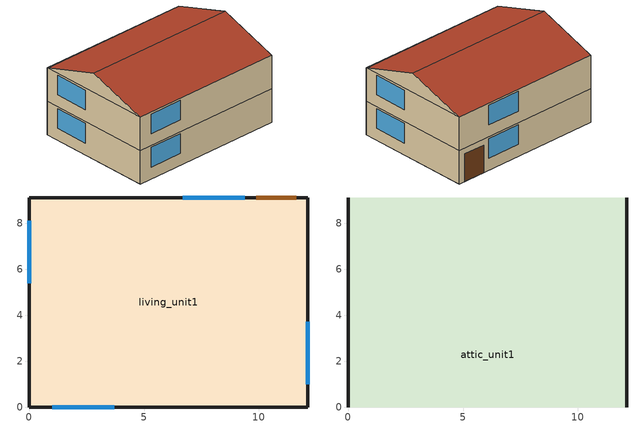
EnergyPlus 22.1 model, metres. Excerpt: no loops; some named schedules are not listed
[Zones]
living_unit1
 floor adiabatic (Interior Floor): 0,0 0,9.1 12.13,9.1 12.13,0 z2.6
 floor ground (Interior Floor): 0,0 0,9.1 12.13,9.1 12.13,0 z0.01
 wall outside (Exterior Wall): 0,0 12.13,0 12.13,9.1 0,9.1 0,0 z0.01:2.6; 0,0 12.13,0 12.13,9.1 0,9.1 0,0 z2.6:5.19
 window (Exterior Window): 1,0 3.71,0 / 9.39,9.1 6.68,9.1 / 12.13,1 12.13,3.71 / 0,8.1 0,5.39 z0.92:2.45; 1,0 3.71,0 / 9.39,9.1 6.68,9.1 / 12.13,1 12.13,3.71 / 0,8.1 0,5.39 z3.52:5.04
 door (Exterior Door): 11.63,9.1 9.89,9.1 z0.01:2.14
 ceiling to attic_unit1 (Interior Ceiling): 0,0 12.13,0 12.13,9.1 0,9.1 z5.19
attic_unit1
 wall outside (Gable_end): 12.13,0,5.19 12.13,9.1,5.19 12.13,4.55,6.7; 0,9.1,5.19 0,0,5.19 0,4.55,6.7
 roof outside (Exterior Roof): 0,0,5.19 12.13,0,5.19 12.13,4.55,6.7 0,4.55,6.7; 12.13,9.1,5.19 0,9.1,5.19 0,4.55,6.7 12.13,4.55,6.7
[Building]
US+SF+CZ1AWHT+hp+slab+IECC_2021: North Axis=0; Terrain=Suburbs; Loads Convergence Tolerance Value=0.04; Temperature Convergence Tolerance Value=0.4; Solar Distribution=FullExterior; Maximum Number of Warmup Days=25; Minimum Number of Warmup Days=6
[Site:Location]
Honolulu Intl Arpt_HI_USA Design_Conditions: Latitude=21.32; Longitude=-157.93; Time Zone=-10; Elevation=2
[SizingPeriod:DesignDay] Day of Month=21; DryBulb Temperature Range Modifier Type=DefaultMultipliers; Humidity Condition Type=Wetbulb; Barometric Pressure=101301; Rain Indicator=No; Snow Indicator=No; Daylight Saving Time Indicator=No
Name | Month | Day Type | Maximum DryBulb Temperature | Daily DryBulb Temperature Range | Wetbulb or DewPoint at Maximum DryBulb | Wind Speed | Wind Direction | Solar Model Indicator | Sky Clearness | ASHRAE Clear Sky Optical Depth for Beam Irradiance taub | ASHRAE Clear Sky Optical Depth for Diffuse Irradiance taud
Honolulu Intl Arpt Ann Htg 99.6% Condns DB | 2 | WinterDesignDay | 16.2 | 0 | 16.2 | 1.9 | 320 | ASHRAEClearSky | 0
Honolulu Intl Arpt Ann Clg .4% Condns DB=>MWB | 8 | SummerDesignDay | 32.2 | 7.1 | 23.3 | 6.7 | 60 | ASHRAETau |  | 0.382 | 2.521
[Site:WaterMainsTemperature]
Calculation Method=Correlation; Annual Average Outdoor Air Temperature=24.9167; Maximum Difference In Monthly Average Outdoor Air Temperatures=4.6
[Material]
Name | Roughness | Thickness | Conductivity | Density | Specific Heat | Solar Absorptance | Thermal Absorptance | Visible Absorptance
sheathing_consol_layer | Rough | 0.0127 | 0.0940184 | 685.008 | 1172.332
ceil_consol_layer | Rough | 0.284817 | 0.0617176 | 41.9286 | 776.251
wall_consol_layer | Rough | 0.0889 | 0.0579573 | 120.801 | 1036.26
Asphalt_shingle | MediumRough | 0.00633985 | 0.08186 | 1121.29 | 1255.2 | 0.75
cement_stucco | MediumSmooth | 0.01905 | 0.721 | 1865.58 | 878.64
syn_stucco | MediumSmooth | 0.003048 | 0.0865 | 400 | 878.64
Drywall_1/2in | MediumSmooth | 0.0127 | 0.16009 | 800.923 | 1087.84
OSB_5/8in | MediumSmooth | 0.015875 | 0.1163 | 544.627 | 1213.36
OSB_7/16in | MediumSmooth | 0.0111125 | 0.1163 | 544.627 | 1213.36
Plywood_3/4in | Rough | 0.01905 | 0.115458 | 544.68 | 674.54 | 0.7 | 0.9 | 0.7
Carpet_n_pad | MediumSmooth | 0.0254001 | 0.0601314 | 32.0369 | 836.8 | 0.7 | 0.9 | 0.7
OSB_1/2in | MediumSmooth | 0.0127 | 0.1163 | 544.627 | 1213.36 | 0.7 | 0.9 | 0.7
door_const | Smooth | 0.0253617 | 0.0720096 | 512.64 | 767.58
Std Wood 6inch | MediumSmooth | 0.15 | 0.12 | 540 | 1210 | 0.7 | 0.9 | 0.7
[Material:NoMass]
Bldg_paper_felt: Roughness=Smooth; Thermal Resistance=0.0105666
[Material:AirGap]
Air_4_in_vert: Thermal Resistance=0.158499
[WindowMaterial:SimpleGlazingSystem]
Glass: UFactor=2.8393; Solar Heat Gain Coefficient=0.216875; Visible Transmittance=0.88
[WindowMaterial:Blind]
int_blind: Slat Orientation=Horizontal; Slat Width=0.025; Slat Separation=0.01875; Slat Thickness=0.001; Slat Angle=45; Slat Conductivity=221; Slat Beam Solar Transmittance=0; Front Side Slat Beam Solar Reflectance=0.5; Back Side Slat Beam Solar Reflectance=0.5; Slat Diffuse Solar Transmittance=0; Front Side Slat Diffuse Solar Reflectance=0.5; Back Side Slat Diffuse Solar Reflectance=0.5; Slat Beam Visible Transmittance=0; Front Side Slat Beam Visible Reflectance=0.5; Back Side Slat Beam Visible Reflectance=0.5; Slat Diffuse Visible Transmittance=0; Front Side Slat Diffuse Visible Reflectance=0.5; Back Side Slat Diffuse Visible Reflectance=0.5; Slat Infrared Hemispherical Transmittance=0; Front Side Slat Infrared Hemispherical Emissivity=0.9; Back Side Slat Infrared Hemispherical Emissivity=0.9; Blind to Glass Distance=0.05; Blind Top Opening Multiplier=0.5; Blind Bottom Opening Multiplier=0.5; Blind Left Side Opening Multiplier=0.5; Blind Right Side Opening Multiplier=0.5
[Construction]
Exterior Wall: syn_stucco, sheathing_consol_layer, OSB_7/16in, wall_consol_layer, Drywall_1/2in
InteriorFurnishings: Std Wood 6inch
Interior Floor: Plywood_3/4in, Carpet_n_pad
Interior Ceiling: ceil_consol_layer, Drywall_1/2in
Exterior Roof: Asphalt_shingle, OSB_1/2in
Exterior Window: Glass
Exterior Door: door_const
Gable_end: cement_stucco, Bldg_paper_felt, OSB_5/8in, Air_4_in_vert, Drywall_1/2in
window_w_blinds: Glass, int_blind
[Zone] Multiplier=1
living_unit1; attic_unit1
[WindowShadingControl]
Shades-living_unit1: Zone=living_unit1; Shading Type=InteriorBlind; Construction with Shading=window_w_blinds; Shading Control Type=OnIfScheduleAllows; Schedule=shading_2012iecc; Shading Control Is Scheduled=Yes; Glare Control Is Active=No; Multiple Surface Control Type=Sequential; Fenestration Surface 1=Window_ldf_1.unit1; Fenestration Surface 2=Window_ldb_1.unit1; Fenestration Surface 3=Window_sdr_1.unit1; Fenestration Surface 4=Window_sdl_1.unit1; Fenestration Surface 5=Window_ldf_2.unit1; Fenestration Surface 6=Window_ldb_2.unit1; Fenestration Surface 7=Window_sdr_2.unit1; Fenestration Surface 8=Window_sdl_2.unit1
[InternalMass]
Internalmass_unit1: Construction=InteriorFurnishings; Zone or ZoneList=living_unit1; Surface Area=9.89591
[Shading:Overhang] Height above Window or Door=0; Tilt Angle from WindowDoor=90; Left extension from WindowDoor Width=0; Right extension from WindowDoor Width=0; Depth=0.0152439
Name | Window or Door
Overhang_sdr_1.unit1 | Window_sdr_1.unit1
Overhang_sdr_2.unit1 | Window_sdr_2.unit1
[GroundHeatTransfer:Control]
gtp_control: Run Basement Preprocessor=no; Run Slab Preprocessor=yes
[GroundHeatTransfer:Slab:Materials]
NMAT Number of materials=2; ALBEDO Surface Albedo No Snow=0.16; ALBEDO Surface Albedo Snow=0.4; EPSLW Surface Emissivity No Snow=0.9; EPSLW Surface Emissivity Snow=0.9; Z0 Surface Roughness No Snow=0.75; Z0 Surface Roughness Snow=0.05; HIN Indoor HConv Downward Flow=6; HIN Indoor HConv Upward=9
[GroundHeatTransfer:Slab:MatlProps]
RHO Slab Material density=2300; RHO Soil Density=1200; CP Slab CP=650; CP Soil CP=1200; TCON Slab k=0.9; TCON Soil k=1
[GroundHeatTransfer:Slab:BoundConds]
EVTR Is surface evapotranspiration modeled=FALSE; FIXBC is the lower boundary at a fixed temperature=TRUE; TDEEPin=10; USRHflag Is the ground surface h specified by the user=FALSE
[GroundHeatTransfer:Slab:BldgProps]
IYRS Number of years to iterate=10; Shape Slab shape=0; HBLDG Building height=4; TIN1 January Indoor Average Temperature Setpoint=22.22; TIN2 February Indoor Average Temperature Setpoint=22.22; TIN3 March Indoor Average Temperature Setpoint=22.22; TIN4 April Indoor Average Temperature Setpoint=22.22; TIN5 May Indoor Average Temperature Setpoint=22.22; TIN6 June Indoor Average Temperature Setpoint=23.88; TIN7 July Indoor Average Temperature Setpoint=23.88; TIN8 August Indoor Average Temperature Setpoint=23.88; TIN9 September Indoor Average Temperature Setpoint=23.88; TIN10 October Indoor Average Temperature Setpoint=22.22; TIN11 November Indoor Average Temperature Setpoint=22.22; TIN12 December Indoor Average Temperature Setpoint=22.22; TINAmp Daily Indoor sine wave variation amplitude=0; ConvTol Convergence Tolerance=0.1
[GroundHeatTransfer:Slab:Insulation]
RINS R value of under slab insulation=0; DINS Width of strip of under slab insulation=0; RVINS R value of vertical insulation=0; ZVINS Depth of vertical insulation=0.6; IVINS Flag Is there vertical insulation=0
[GroundHeatTransfer:Slab:EquivalentSlab]
APRatio The area to perimeter ratio for this slab=2.59995; SLABDEPTH Thickness of slab on grade=0.1; CLEARANCE Distance from edge of slab to domain edge=15; ZCLEARANCE Distance from bottom of slab to domain bottom=15
[GroundHeatTransfer:Basement:SimParameters]
F Multiplier for the ADI solution=0.1; IYRS Maximum number of yearly iterations=15
[GroundHeatTransfer:Basement:MatlProps]
NMAT Number of materials in this domain=6; Density for Foundation Wall=2243; density for Floor Slab=2243; density for Ceiling=311; density for Soil=1500; density for Gravel=2000; density for Wood=449; Specific heat for foundation wall=880; Specific heat for floor slab=880; Specific heat for ceiling=1530; Specific heat for soil=840; Specific heat for gravel=720; Specific heat for wood=1530; Thermal conductivity for foundation wall=1.4; Thermal conductivity for floor slab=1.4; Thermal conductivity for ceiling=0.09; thermal conductivity for soil=1.1; thermal conductivity for gravel=1.9; thermal conductivity for wood=0.12
[GroundHeatTransfer:Basement:Insulation]
REXT R Value of any exterior insulation=1.761e-05; INSFULL Flag Is the wall fully insulated=True
[GroundHeatTransfer:Basement:SurfaceProps]
ALBEDO Surface albedo for No snow conditions=0.16; ALBEDO Surface albedo for snow conditions=0.4; EPSLN Surface emissivity No Snow=0.94; EPSLN Surface emissivity with Snow=0.86; VEGHT Surface roughness No snow conditions=6; VEGHT Surface roughness Snow conditions=0.25; PET Flag Potential evapotranspiration on=False
[GroundHeatTransfer:Basement:BldgData]
DWALL Wall thickness=0.2; DSLAB Floor slab thickness=0.243828; DGRAVXY Width of gravel pit beside basement wall=0.3; DGRAVZN Gravel depth extending above the floor slab=0.2; DGRAVZP Gravel depth below the floor slab=0.1
[GroundHeatTransfer:Basement:Interior]
COND Flag Is the basement conditioned=True; HIN Downward convection only heat transfer coefficient=0.92; HIN Upward convection only heat transfer coefficient=4.04; HIN Horizontal convection only heat transfer coefficient=3.08; HIN Downward combined convection and radiation heat transfer coefficient=6.13; HIN Upward combined convection and radiation heat transfer coefficient=9.26; HIN Horizontal combined convection and radiation heat transfer coefficient=8.29
[GroundHeatTransfer:Basement:ComBldg]
January average temperature=21; February average temperature=21; March average temperature=21; April average temperature=21; May average temperature=24; June average temperature=24; July average temperature=24; August average temperature=24; September average temperature=24; October average temperature=24; November average temperature=21; December average temperature=21; Daily variation sine wave amplitude=21
[GroundHeatTransfer:Basement:EquivSlab]
APRatio The area to perimeter ratio for this slab=2.59995; EquivSizing Flag=True
[GroundHeatTransfer:Basement:EquivAutoGrid]
CLEARANCE Distance from outside of wall to edge of 3D ground domain=15; SlabDepth Thickness of the floor slab=0.1; BaseDepth Depth of the basement wall below grade=1.21914
[PEOPLE]
people_unit1: Zone or ZoneList or Space or SpaceList=living_unit1; Number of People Schedule=Occupancy; Number of People Calculation Method=People; Number of People=3; Fraction Radiant=0; Sensible Heat Fraction=autocalculate; Activity Level Schedule=activity_sch; Enable ASHRAE 55 Comfort Warnings=No; Mean Radiant Temperature Calculation Type=ZoneAveraged; Thermal Comfort Model 1 Type=AdaptiveASH55; Thermal Comfort Model 2 Type=AdaptiveCEN15251
[Lights] Zone or ZoneList or Space or SpaceList=living_unit1; Schedule=InteriorLightingHE; Design Level Calculation Method=Watts/Area; Return Air Fraction=0; Fraction Radiant=0.6; Fraction Visible=0.2; Fraction Replaceable=0
Name | Watts per Zone Floor Area
Living Hardwired Lighting1 | 1.05216
Living Plug-in Lighting1 | 0.478468
[ElectricEquipment] Zone or ZoneList or Space or SpaceList=living_unit1
Name | Schedule | Design Level Calculation Method | Design Level | Fraction Latent | Fraction Radiant | Fraction Lost | EndUse Subcategory | Watts per Zone Floor Area
dishwasher1 | DishWasher | EquipmentLevel | 65.6988 | 0.15 | 0.6 | 0.25 | dishwasher
refrigerator1 | Refrigerator | EquipmentLevel | 91.0576 | 0 | 1 | 0 | refrigerator
clotheswasher1 | ClothesWasher | EquipmentLevel | 28.4784 | 0 | 0.8 | 0.2 | clotheswasher
electric_dryer1 | ClothesDryer | EquipmentLevel | 213.065 | 0.05 | 0.15 | 0.8 | electric_dryer
electric_range1 | CookingRange | EquipmentLevel | 248.154 | 0.3 | 0.4 | 0.3 | electric_range
television1 | InteriorLighting | EquipmentLevel | 0 | 0 | 1 | 0 | television
electric_mels1 | MiscPlugLoad | EquipmentLevel | 567.464 | 0.06 | 0.69 | 0.25 | electric_mels
IECC_Adj1 | MiscPlugLoad | Watts/Area |  | 0.062439 | 0.411909 | 0.251045 | IECC_adj | 1.54357
[ZoneVentilation:DesignFlowRate]
Ventilation_unit1: Zone or ZoneList=living_unit1; Schedule=always_avail; Design Flow Rate Calculation Method=Flow/Zone; Design Flow Rate=0; Ventilation Type=Exhaust; Fan Pressure Rise=0; Fan Total Efficiency=0.6; Constant Term Coefficient=1; Temperature Term Coefficient=0; Velocity Term Coefficient=0; Velocity Squared Term Coefficient=0; Minimum Indoor Temperature=-100; Maximum Indoor Temperature=100; Delta Temperature=-100; Minimum Outdoor Temperature=-100; Maximum Outdoor Temperature=100; Maximum Wind Speed=40
[Exterior:Lights]
Name | Schedule | Design Level | EndUse Subcategory
Exterior-Lights_unit1 | ExteriorLighting | 43.2425 | Exterior-Lights
Garage-Lights_unit1 | InteriorLightingHE | 7.16295 | Garage-Lights
[ZoneHVAC:EnergyRecoveryVentilator]
ERV_unit1: Availability Schedule=always_avail; Heat Exchanger=OA_Heat_Recovery_Unit1; Supply Air Flow Rate=0.0283168; Exhaust Air Flow Rate=0.0283168; Supply Air Fan=OASupplyFan_unit1; Exhaust Air Fan=OAExhaustFan_unit1
[Fan:OnOff] Availability Schedule=always_avail; Fan Total Efficiency=0.6; Pressure Rise=227.023; Maximum Flow Rate=0.0283168; Motor Efficiency=1; Motor In Airstream Fraction=0; EndUse Subcategory=Ventilation
OASupplyFan_unit1; OAExhaustFan_unit1
[HeatExchanger:AirToAir:SensibleAndLatent]
OA_Heat_Recovery_Unit1: Availability Schedule=always_off; Nominal Supply Air Flow Rate=0.0283168; Sensible Effectiveness at 100 Heating Air Flow=0.65; Latent Effectiveness at 100 Heating Air Flow=0; Sensible Effectiveness at 75 Heating Air Flow=0.65; Latent Effectiveness at 75 Heating Air Flow=0; Sensible Effectiveness at 100 Cooling Air Flow=0.65; Latent Effectiveness at 100 Cooling Air Flow=0; Sensible Effectiveness at 75 Cooling Air Flow=0.65; Latent Effectiveness at 75 Cooling Air Flow=0; Nominal Electric Power=0; Supply Air Outlet Temperature Control=No; Heat Exchanger Type=Plate; Frost Control Type=None; Threshold Temperature=-16.8333; Initial Defrost Time Fraction=0.083; Rate of Defrost Time Fraction Increase=0.0216; Economizer Lockout=No
[ENERGYMANAGEMENTSYSTEM:SENSOR]
Name | OutputVariable or OutputMeter Index Key | OutputVariable or OutputMeter
RMOT | people_unit1 | Zone Thermal Comfort CEN 15251 Adaptive Model Running Average Outdoor Air Temperature
PMOT | people_unit1 | Zone Thermal Comfort ASHRAE 55 Adaptive Model Running Average Outdoor Air Temperature
OutT | Environment | Site Outdoor Air Drybulb Temperature
[ENERGYMANAGEMENTSYSTEM:PROGRAMCALLINGMANAGER]
SetComfTemp: BeginTimestepBeforePredictor; SetComfTemp
SetAppLimits: BeginTimestepBeforePredictor; SetAppLimits
ApplyCAT: BeginTimestepBeforePredictor; ApplyCAT
SetAST: BeginTimestepBeforePredictor; SetAST
SetASTnoTol: BeginTimestepBeforePredictor; SetASTnoTol
SetInputData: BeginTimestepBeforePredictor; SetInputData
[ENERGYMANAGEMENTSYSTEM:PROGRAM]
SetComfTemp: if ComfStand == 1; set ComfTemp = RMOT*0.33+18.8; elseif ComfStand == 2; set ComfTemp = PMOT*0.31+17.8; elseif ComfStand == 3; set ComfTemp = PMOT*0.48+14.4; elseif ComfStand == 4; set ComfTemp = 0; elseif ComfStand == 5; set ComfTemp = 0; elseif ComfStand == 6; set ComfTemp = 0; elseif ComfStand == 7; set ComfTemp = PMOT*0.54+12.83; elseif ComfStand == 8; set ComfTemp = PMOT*0.28+17.87; elseif ComfStand == 9; set ComfTemp = PMOT*0.39+18.42; elseif ComfStand == 10; set ComfTemp = PMOT*0.42+17.6; elseif ComfStand == 11; set ComfTemp = PMOT*0.75+5.37; elseif ComfStand == 12; set ComfTemp = PMOT*0.25+19.7; elseif ComfStand == 13; set ComfTemp = PMOT*0.26+15.9; elseif ComfStand == 14; set ComfTemp = PMOT*0.26+16.75; elseif ComfStand == 15; set ComfTemp = PMOT*0.56+12.74; elseif ComfStand == 16; set ComfTemp = PMOT*0.09+22.32; elseif ComfStand == 17; if (DayOfYear <= 121) || (DayOfYear > 274); set ComfTemp = PMOT*0.48+13.9; else; set ComfTemp = PMOT*0.59+9.6; endif; elseif ComfStand == 18; if (DayOfYear <= 121) || (DayOfYear > 274); set ComfTemp = PMOT*0.84+5.3; else; set ComfTemp = PMOT*0.96-3.6; endif; elseif ComfStand == 19; if (DayOfYear <= 121) || (DayOfYear > 274); set ComfTemp = PMOT*0.27+17.9; else; set ComfTemp = PMOT*0.53+10.3; endif; elseif ComfStand == 20; if (DayOfYear <= 121) || (DayOfYear > 274); set ComfTemp = PMOT*0.38+15.7; else; set ComfTemp = PMOT*0.47+9.07; endif; endif
SetAppLimits: If ComfStand == 1; set ACSTaul = 30; set ACSTall = 10; set AHSTaul = 30; set AHSTall = 10; elseif ComfStand == 2 || ComfStand == 12; set ACSTaul = 33.5; set ACSTall = 10; set AHSTaul = 33.5; set AHSTall = 10; elseif ComfStand == 3; set ACSTaul = 30; set ACSTall = 5; set AHSTaul = 30; set AHSTall = 5; elseif (ComfStand == 4) || (ComfStand == 5); if CAT == 1; set ACSTaul = 28; set ACSTall = 18; set AHSTaul = 28; set AHSTall = 18; elseif CAT == 2; set ACSTaul = 30; set ACSTall = 18; set AHSTaul = 28; set AHSTall = 16; else; set ACSTaul = 50; set ACSTall = 50; set AHSTaul = 50; set AHSTall = 50; endif; elseif ComfStand == 6; set ACSTaul = 30; set ACSTall = -7; set AHSTaul = 30; set AHSTall = -7; elseif ComfStand == 7; set ACSTaul = 31; set ACSTall = 12.5; set AHSTaul = 31; set AHSTall = 12.5; elseif ComfStand == 8; set ACSTaul = 38.5; set ACSTall = 13; set AHSTaul = 38.5; set AHSTall = 13; elseif ComfStand == 9 || ComfStand == 10 || ComfStand == 11; set ACSTaul = 33; set ACSTall = 5.5; set AHSTaul = 33; set AHSTall = 5.5; elseif ComfStand == 13; set ACSTaul = 25; set ACSTall = 10; set AHSTaul = 25; set AHSTall = 10; elseif ComfStand == 14; set ACSTaul = 27; set ACSTall = 8; set AHSTaul = 27; set AHSTall = 8; elseif ComfStand == 15; set ACSTaul = 24.8; set ACSTall = 16.9; set AHSTaul = 24.8; set AHSTall = 16.9; elseif ComfStand == 16; set ACSTaul = 25.7; set ACSTall = 16.4; set AHSTaul = 25.7; set AHSTall = 16.4; elseif ComfStand == 17; if (DayOfYear <= 121) || (DayOfYear > 274); set ACSTaul = 25.25; set ACSTall = 11.25; set AHSTaul = 25.25; set AHSTall = 11.25; else; set ACSTaul = 45; set ACSTall = 23; set AHSTaul = 45; set AHSTall = 23; endif; elseif ComfStand == 18; if (DayOfYear <= 121) || (DayOfYear > 274); set ACSTaul = 27.5; set ACSTall = 15.5; set AHSTaul = 27.5; set AHSTall = 15.5; else; set ACSTaul = 34; set ACSTall = 23; set AHSTaul = 34; set AHSTall = 23; endif; elseif ComfStand == 19; if (DayOfYear <= 121) || (DayOfYear > 274); set ACSTaul = 25.25; set ACSTall = 5; set AHSTaul = 25.25; set AHSTall = 5; else; set ACSTaul = 25.25; set ACSTall = 11.75; set AHSTaul = 25.25; set AHSTall = 11.75; endif; elseif ComfStand == 20; if (DayOfYear <= 121) || (DayOfYear > 274); set ACSTaul = 29.75; set ACSTall = 13; set AHSTaul = 29.75; set AHSTall = 13; else; set ACSTaul = 45; set ACSTall = 23; set AHSTaul = 45; set AHSTall = 23; endif; else; set ACSTaul = 50; set ACSTall = 50; set AHSTaul = 50; set AHSTall = 50; endif
ApplyCAT: if (ComfStand == 1 ); if (CAT == 1); set ACSToffset = 2; set AHSToffset = -3; elseif (CAT == 2); set ACSToffset = 3; set AHSToffset = -4; elseif (CAT == 3); set ACSToffset = 4; set AHSToffset = -5; endif; elseif ComfStand == 2 || ComfStand == 3 || ComfStand == 11; if (CAT == 90); set ACSToffset = 2.5; set AHSToffset = -2.5; elseif (CAT == 80); set ACSToffset = 3.5; set AHSToffset = -3.5; endif; elseif (ComfStand == 4 ) || (ComfStand == 5) || (ComfStand == 6); set ACSToffset = 0; set AHSToffset = 0; elseif (ComfStand == 7); if (CAT == 90); set ACSToffset = 2.4; set AHSToffset = -2.4; elseif (CAT == 85); set ACSToffset = 3.3; set AHSToffset = -3.3; elseif (CAT == 80); set ACSToffset = 4.1; set AHSToffset = -4.1; endif; elseif (ComfStand == 8); if (CAT == 90); set ACSToffset = 3.5; set AHSToffset = -3.5; elseif (CAT == 85); set ACSToffset = 4.8; set AHSToffset = -4.8; elseif (CAT == 80); set ACSToffset = 5.9; set AHSToffset = -5.9; endif; elseif ComfStand == 9 || ComfStand == 10; if (CAT == 90); set ACSToffset = 2.15; set AHSToffset = -2.15; elseif (CAT == 80); set ACSToffset = 3.6; set AHSToffset = -3.6; endif; elseif ComfStand == 12; if (CAT == 90); set ACSToffset = 1.7; set AHSToffset = -1.7; elseif (CAT == 80); set ACSToffset = 2.89; set AHSToffset = -2.89; endif; elseif ComfStand == 13; if (CAT == 90); set ACSToffset = 3.45; set AHSToffset = -3.45; elseif (CAT == 80); set ACSToffset = 4.55; set AHSToffset = -4.55; endif; elseif ComfStand == 14; if (CAT == 90); set ACSToffset = 3.5; set AHSToffset = -3.5; elseif (CAT == 80); set ACSToffset = 4.5; set AHSToffset = -4.5; endif; elseif ComfStand == 15; if (CAT == 90); set ACSToffset = 2.8; set AHSToffset = -2.8; elseif (CAT == 80); set ACSToffset = 3.8; set AHSToffset = -3.8; endif; elseif ComfStand == 16; if (CAT == 90); set ACSToffset = 1.1; set AHSToffset = -1.1; elseif (CAT == 80); set ACSToffset = 2.1; set AHSToffset = -2.1; endif; elseif (ComfStand == 17) || (ComfStand == 18); if CAT == 90; if (DayOfYear <= 121) || (DayOfYear > 274); set ACSToffset = 2; set AHSToffset = -2; else; set ACSToffset = 3; set AHSToffset = -3; endif; elseif CAT == 80; if (DayOfYear <= 121) || (DayOfYear > 274); set ACSToffset = 2; set AHSToffset = -2; else; set ACSToffset = 3; set AHSToffset = -3; endif; endif; elseif ComfStand == 19; if CAT == 90; if (DayOfYear <= 121) || (DayOfYear > 274); set ACSToffset = 2; set AHSToffset = -2; else; set ACSToffset = 1; set AHSToffset = -1; endif; elseif CAT == 80; if (DayOfYear <= 121) || (DayOfYear > 274); set ACSToffset = 3; set AHSToffset = -3; else; set ACSToffset = 2; set AHSToffset = -2; endif; endif; elseif ComfStand == 20; if CAT == 90; if (DayOfYear <= 121) || (DayOfYear > 274); set ACSToffset = 2; set AHSToffset = -2; else; set ACSToffset = 5; set AHSToffset = -5; endif; elseif CAT == 80; if (DayOfYear <= 121) || (DayOfYear > 274); set ACSToffset = 3; set AHSToffset = -3; else; set ACSToffset = 6; set AHSToffset = -6; endif; endif; endif
SetASTnoTol: set ACSTnoTol = ACST-ACSTtol; set AHSTnoTol = AHST-AHSTtol
SetInputData: set ComfStand = 1; set CAT = 3; set ComfMod = 3; set HVACmode = 0; set VentCtrl = 0; set VSToffset = 0; set MinOToffset = 7; set MaxWindSpeed = 6; set ACSTtol = -0.1; set AHSTtol = 0.1
[ENERGYMANAGEMENTSYSTEM:GLOBALVARIABLE]
ACST; AHST; ACSTnoTol; AHSTnoTol; ComfStand; ACSTaul; ACSTall; AHSTaul; AHSTall; CAT; ACSToffset; AHSToffset; ComfMod; ComfTemp; ACSTtol; AHSTtol
[ENERGYMANAGEMENTSYSTEM:OUTPUTVARIABLE] Type of Data in Variable=Averaged; Update Frequency=ZoneTimestep; Units=C
Name | EMS Variable
Comfort Temperature | ComfTemp
Adaptive Cooling Setpoint Temperature | ACST
Adaptive Heating Setpoint Temperature | AHST
Adaptive Cooling Setpoint Temperature_No Tolerance | ACSTnoTol
Adaptive Heating Setpoint Temperature_No Tolerance | AHSTnoTol
[AvailabilityManager:Scheduled]
System availability: Schedule=always_avail
[Schedule:Day:Hourly]
OccupancyDay: 1, 1, 1, 1, 1, 1, 1, 0.8831, 0.40861, 0.24189, 0.24189, 0.24189, 0.24189, 0.24189, 0.24189, 0.24189, 0.29498, 0.5531, 0.89693, 0.89693, 0.89693, 1, 1, 1
LightingDay: 0.0625, 0.0625, 0.0625, 0.0625, 0.1875, 0.390625, 0.4375, 0.390625, 0.171875, 0.117188, 0.117188, 0.117188, 0.117188, 0.117188, 0.117188, 0.203125, 0.4375, 0.609375, 0.820312, 0.984375, 1, 0.6875, 0.382812, 0.15625
ExteriorLightingDay: 1, 1, 1, 1, 1, 1, 0, 0, 0, 0, 0, 0, 0, 0, 0, 0, 0, 0, 1, 1, 1, 1, 1, 1
LightingDay_EELighting: 0.06875, 0.06875, 0.06875, 0.06875, 0.20625, 0.429688, 0.48125, 0.429688, 0.189062, 0.128906, 0.128906, 0.128906, 0.128906, 0.128906, 0.128906, 0.223438, 0.48125, 0.670312, 0.902344, 1, 1, 0.75625, 0.421094, 0.171875
RefrigeratorDay: 0.8, 0.782696, 0.765594, 0.742857, 0.731388, 0.731388, 0.75996, 0.8, 0.817103, 0.828571, 0.8, 0.8, 0.839839, 0.839839, 0.828571, 0.839839, 0.885714, 0.971429, 1, 0.971429, 0.942857, 0.925553, 0.885714, 0.828571
MiscPlugLoadDay: 0.60749, 0.559339, 0.552853, 0.545071, 0.524481, 0.585279, 0.676232, 0.718547, 0.60749, 0.517023, 0.529183, 0.529345, 0.520428, 0.538424, 0.568742, 0.600357, 0.710117, 0.862678, 0.936608, 0.966764, 1, 0.976654, 0.845169, 0.734436
CookingRangeDay: 0.0471585, 0.0471585, 0.0235459, 0.0235459, 0.0471585, 0.0707044, 0.165088, 0.283018, 0.306564, 0.320771, 0.283018, 0.330176, 0.377335, 0.306564, 0.292423, 0.377335, 0.613194, 1, 0.778348, 0.400947, 0.235859, 0.165088, 0.103722, 0.0707044
DishwasherWeekday: 0.115858, 0.0514759, 0.0385692, 0.0257379, 0.0257379, 0.0772138, 0.154503, 0.231792, 0.437922, 0.489398, 0.425016, 0.360633, 0.309082, 0.347726, 0.283344, 0.270437, 0.283344, 0.373464, 0.656883, 0.8372, 0.682621, 0.502305, 0.33482, 0.231792
DishwasherWeekend: 0.124134, 0.0551527, 0.0413241, 0.0275764, 0.0275764, 0.0827291, 0.165539, 0.248349, 0.469202, 0.524355, 0.455374, 0.386393, 0.331159, 0.372564, 0.303583, 0.289754, 0.303583, 0.40014, 0.703804, 0.897, 0.73138, 0.538184, 0.358735, 0.248349
DishwasherVacation; ClothesWasherVacation; ClothesDryerVacation: 0, 0, 0, 0, 0, 0, 0, 0, 0, 0, 0, 0, 0, 0, 0, 0, 0, 0, 0, 0, 0, 0, 0, 0
ClothesWasherWeekday: 0.0796475, 0.0637009, 0.0318078, 0.0318078, 0.0637009, 0.095594, 0.191188, 0.414354, 0.621574, 0.7332, 0.717253, 0.637521, 0.573735, 0.510034, 0.446247, 0.414354, 0.430301, 0.414354, 0.414354, 0.414354, 0.414354, 0.398408, 0.270921, 0.143434
ClothesWasherWeekend: 0.097441, 0.077932, 0.0389138, 0.0389138, 0.077932, 0.11695, 0.2339, 0.506923, 0.760436, 0.897, 0.877491, 0.779946, 0.701909, 0.623977, 0.545941, 0.506923, 0.526432, 0.506923, 0.506923, 0.506923, 0.506923, 0.487414, 0.331446, 0.175477
ClothesDryerWeekday: 0.0996819, 0.0598091, 0.0398727, 0.0199364, 0.0398727, 0.0598091, 0.159491, 0.318982, 0.486427, 0.685791, 0.785473, 0.817391, 0.7456, 0.677837, 0.610073, 0.578155, 0.558218, 0.546236, 0.518346, 0.510391, 0.5263, 0.546236, 0.4386, 0.239236
ClothesDryerWeekend: 0.121951, 0.0731707, 0.0487805, 0.0243902, 0.0487805, 0.0731707, 0.195122, 0.390244, 0.595097, 0.839, 0.960951, 1, 0.91217, 0.829268, 0.746366, 0.707317, 0.682927, 0.668268, 0.634146, 0.624415, 0.643878, 0.668268, 0.536585, 0.292683
[Schedule:Week:Compact]
RefrigeratorWeek: For: AllDays, RefrigeratorDay
MiscPlugLoadWeek: For: AllDays, MiscPlugLoadDay
CookingRangeWeek: For: AllDays, CookingRangeDay
DishwasherWeek: For: Weekdays, DishwasherWeekday, For: CustomDay1, DishwasherVacation, For: AllOtherDays, DishwasherWeekend
ClothesWasherWeek: For: Weekdays, ClothesWasherWeekday, For: CustomDay1, ClothesWasherVacation, For: AllOtherDays, ClothesWasherWeekend
ClothesDryerWeek: For: Weekdays, ClothesDryerWeekday, For: CustomDay1, ClothesDryerVacation, For: AllOtherDays, ClothesDryerWeekend
OccupancyWeek: AllDays, OccupancyDay
LightingProfileWeek: For: AllDays, LightingDay
LightingProfileWeek_EELighting: For: AllDays, LightingDay_EELighting
ExteriorLightingProfileWeek: For: AllDays, ExteriorLightingDay
[Schedule:Year]
Occupancy: OccupancyWeek, 1, 1, 12, 31
InteriorLighting: LightingProfileWeek, 1, 1, 12, 31
InteriorLightingHE: LightingProfileWeek_EELighting, 1, 1, 12, 31
ExteriorLighting: ExteriorLightingProfileWeek, 1, 1, 12, 31
Refrigerator: RefrigeratorWeek, 1, 1, 12, 31
MiscPlugLoad: MiscPlugLoadWeek, 1, 1, 12, 31
CookingRange: CookingRangeWeek, 1, 1, 12, 31
Dishwasher: DishwasherWeek, 1, 1, 12, 31
ClothesWasher: ClothesWasherWeek, 1, 1, 12, 31
ClothesDryer: ClothesDryerWeek, 1, 1, 12, 31
[Schedule:Compact]
activity_sch: Through: 12/31, For: AllDays, Until: 24:00, 117.28
shading_2012iecc: Through: 12/31, For: AllDays, Until 24:00, 0
always_avail: Through: 12/31, For: AllDays, Until: 24:00, 1
always_off: Through: 12/31, For: AllDays, Until: 24:00, 0
[AirflowNetwork:MultiZone:Zone] Indoor and Outdoor Temperature Difference Upper Limit for Minimum Venting Open Factor=100; Indoor and Outdoor Enthalpy Difference Upper Limit for Minimum Venting Open Factor=300000
Name | Ventilation Control Mode | Minimum Venting Open Factor | Indoor and Outdoor Temperature Difference Lower Limit For Maximum Venting Open Factor | Indoor and Outdoor Enthalpy Difference Lower Limit For Maximum Venting Open Factor | Venting Availability Schedule
living_unit1 | NoVent | 0 | 0 | 0
attic_unit1 | Constant |  |  |  | inf_sch
[AirflowNetwork:MultiZone:Surface] WindowDoor Opening Factor or Crack Factor=1
Name | Leakage Component | Ventilation Control Mode | Minimum Venting Open Factor | Indoor and Outdoor Temperature Difference Upper Limit for Minimum Venting Open Factor | Indoor and Outdoor Enthalpy Difference Upper Limit for Minimum Venting Open Factor | Venting Availability Schedule
Roof_front_unit1 | AtticVent | Constant | 0 | 100 | 300000 | inf_sch
Roof_back_unit1; Roof_right_unit1; Roof_left_unit1 | AtticVent | Constant |  | 100 | 300000 | inf_sch
ceiling_unit1 | ZoneLeak_Ceiling | NoVent
Wall_ldf_1.unit1; Wall_ldb_1.unit1; Wall_ldf_2.unit1; Wall_ldb_2.unit1 | ZoneLeak_LongWall | NoVent
Wall_sdl_1.unit1; Wall_sdr_1.unit1; Wall_sdr_2.unit1; Wall_sdl_2.unit1 | ZoneLeak_ShortWall | NoVent
[AirflowNetwork:Distribution:Linkage]
Name | Node 1 | Node 2 | Component | Thermal Zone
MainSupplyLink_unit1 | EquipmentInletNode_unit1 | SplitterNode_unit1 | MainTrunk_unit1 | attic_unit1
ZoneSupplyLink_unit1 | SplitterNode_unit1 | ZoneSupplyNode_unit1 | ZoneSupply_unit1 | attic_unit1
ZoneSupplyLink2_unit1 ATInlet | ZoneSupplyRegisterNode_unit1 ATInlet | ZoneSupplyRegisterNode_unit1 | ZoneSupplyLink2_unit1 ATInlet Duct | attic_unit1
ZoneSupplyLink2_unit1 | ZoneSupplyNode_unit1 | ZoneSupplyRegisterNode_unit1 ATInlet | ZoneSupply_unit1 | attic_unit1
ZoneSupplyConnectionLink_unit1 | ZoneSupplyRegisterNode_unit1 | living_unit1 | ZoneConnectionDuct_unit1
ZoneReturnConnectionLink_unit1 | living_unit1 | ZoneOutletNode_unit1 | ZoneConnectionDuct_unit1
ZoneReturnLink1_unit1 | Zoneoutletnode_unit1 | ZoneReturnNode_unit1 | ZoneReturn_unit1 | attic_unit1
ZoneReturnLink2_unit1 | ZoneReturnNode_unit1 | MixerNode_unit1 | ZoneReturn_unit1 | attic_unit1
MainReturnLink_unit1 | MixerNode_unit1 | MainReturnNode_unit1 | MainReturn_unit1 | attic_unit1
ZoneSupplyLeakLink_unit1 | ZoneSupplyNode_unit1 | attic_unit1 | SupplyLeak
ZoneReturnLeakLink_unit1 | attic_unit1 | ZoneReturnNode_unit1 | ReturnLeak
